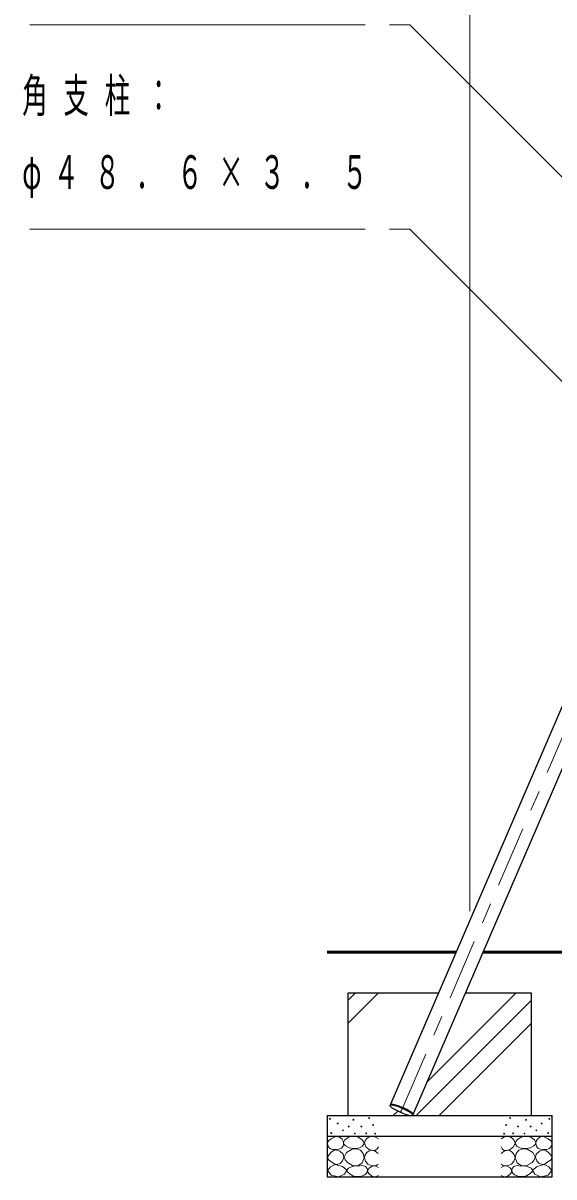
# Model space of a CAD drawing. Units: millimetres on the paper. Extents: x 200 to 813, y 141 to 438.
# Drawn here: x 359.1 to 385.1, y 196.9 to 253.3 of the extents above; entities that cross this region are included whole.
import ezdxf

# ---------------------------------------------------------------- set-up
doc = ezdxf.new("R2010")
doc.units = ezdxf.units.MM
doc.linetypes.add('USER2', pattern=[6, 3, -1, 1, -1])
doc.layers.add('線', color=2, linetype='Continuous', lineweight=25)
doc.layers.add('補助', color=2, linetype='Continuous', lineweight=13)
doc.styles.add('ＭＳ ゴシック', font='')
doc.styles.get('ＭＳ ゴシック').set_extended_font_data('MS Gothic')

msp = doc.modelspace()

# ---------------------------------------------------------------- linework, layer by layer
at = {"layer": '線', "color": 1, "linetype": 'USER2', "lineweight": 13}
for q in [(402.489, 257.814), (377.579, 200.02)]:
    msp.add_line((377.62, 200.116), q, dxfattribs=at)
at = {"layer": '線', "color": 7}
for p, q in [((377.065, 200.356), (400.934, 255.734)), ((378.176, 199.877), (402.045, 255.255)), ((379.436, 205.858), (374.989, 205.858)), ((374.989, 205.858), (374.989, 199.858)), ((383.989, 205.858), (380.754, 205.858)), ((383.989, 199.858), (383.989, 205.858)), ((373.989, 199.858), (384.989, 199.858)), ((373.989, 199.858), (373.989, 196.858)), ((384.989, 196.858), (384.989, 199.858)), ((373.989, 198.858), (384.989, 198.858)), ((373.989, 196.858), (384.989, 196.858))]:
    msp.add_line(p, q, dxfattribs=at)
at = {"layer": '線', "color": 7, "lineweight": 50}
for p, q in [((380.298, 207.858), (373.989, 207.858)), ((424.363, 207.858), (381.616, 207.858))]:
    msp.add_line(p, q, dxfattribs=at)
at = {"layer": '線', "color": 7, "lineweight": 13}
for p, q in [((374.989, 205.487), (375.36, 205.858)), ((374.989, 204.364), (376.483, 205.858)), ((378.887, 201.527), (383.218, 205.858)), ((378.34, 199.858), (383.989, 205.507)), ((379.463, 199.858), (383.989, 204.384)), ((377.218, 199.858), (377.442, 200.082))]:
    msp.add_line(p, q, dxfattribs=at)
at = {"layer": '線', "color": 7}
for points in [[(377.065, 200.356), (377.064, 200.341), (377.073, 200.322), (377.091, 200.3), (377.118, 200.275), (377.154, 200.247), (377.198, 200.217), (377.249, 200.185), (377.306, 200.152), (377.369, 200.119), (377.436, 200.085), (377.506, 200.052), (377.579, 200.02), (377.651, 199.989), (377.724, 199.961), (377.794, 199.935), (377.862, 199.913), (377.925, 199.894), (377.984, 199.878), (378.036, 199.867), (378.081, 199.86), (378.118, 199.858), (378.146, 199.86), (378.166, 199.866), (378.176, 199.877)], [(378.176, 199.877), (378.176, 199.891), (378.168, 199.91), (378.149, 199.932), (378.122, 199.957), (378.086, 199.985), (378.042, 200.015), (377.991, 200.047), (377.934, 200.08), (377.871, 200.114), (377.804, 200.147), (377.734, 200.18), (377.662, 200.213), (377.589, 200.243), (377.517, 200.271), (377.446, 200.297), (377.378, 200.319), (377.315, 200.338), (377.257, 200.354), (377.205, 200.365), (377.16, 200.372), (377.123, 200.374), (377.094, 200.372), (377.075, 200.366), (377.065, 200.356)]]:
    msp.add_lwpolyline(points, dxfattribs=at)
at = {"layer": '線'}
msp.add_lwpolyline([(378.191, 199.913), (378.192, 199.927), (378.183, 199.946), (378.165, 199.968), (378.138, 199.993), (378.102, 200.021), (378.058, 200.051), (378.007, 200.083), (377.95, 200.116), (377.887, 200.15), (377.82, 200.183), (377.75, 200.217), (377.677, 200.249), (377.604, 200.279), (377.532, 200.307), (377.462, 200.333), (377.394, 200.356), (377.331, 200.375), (377.272, 200.39), (377.22, 200.401), (377.175, 200.408), (377.138, 200.41), (377.11, 200.409), (377.09, 200.402), (377.08, 200.392)], dxfattribs=at)
at = {"layer": '補助'}
for p, q in [((380.957, 209.858), (380.957, 280.234)), ((359.443, 253.234), (375.839, 253.234)), ((378.029, 253.234), (377.029, 253.234)), ((391.161, 240.102), (378.029, 253.234)), ((359.443, 243.234), (375.839, 243.234)), ((378.029, 243.234), (377.029, 243.234)), ((391.55, 229.712), (378.029, 243.234))]:
    msp.add_line(p, q, dxfattribs=at)
for points in [[(374.438, 198.846), (374.309, 198.795), (374.185, 198.726), (374.068, 198.645), (373.995, 198.535), (374.015, 198.384), (374.115, 198.257), (374.252, 198.205), (374.407, 198.2), (374.559, 198.212), (374.685, 198.263), (374.76, 198.369), (374.787, 198.497), (374.77, 198.602), (374.711, 198.7), (374.588, 198.797)], [(375.227, 198.848), (375.129, 198.835), (375.016, 198.794), (374.856, 198.678), (374.783, 198.54), (374.801, 198.46), (374.875, 198.372), (375.065, 198.277), (375.265, 198.248), (375.412, 198.244), (375.562, 198.275), (375.714, 198.367), (375.789, 198.491), (375.77, 198.584), (375.675, 198.691), (375.462, 198.815)], [(383.752, 198.848), (383.85, 198.835), (383.963, 198.794), (384.122, 198.678), (384.195, 198.54), (384.178, 198.46), (384.103, 198.372), (383.913, 198.277), (383.714, 198.248), (383.567, 198.244), (383.417, 198.275), (383.265, 198.367), (383.19, 198.491), (383.209, 198.584), (383.303, 198.691), (383.516, 198.815)], [(384.54, 198.846), (384.67, 198.795), (384.794, 198.726), (384.911, 198.645), (384.984, 198.535), (384.964, 198.384), (384.863, 198.257), (384.726, 198.205), (384.572, 198.2), (384.42, 198.212), (384.293, 198.263), (384.218, 198.369), (384.192, 198.497), (384.209, 198.602), (384.268, 198.7), (384.391, 198.797)], [(374.973, 197.561), (375.224, 197.424), (375.492, 197.404), (375.697, 197.553), (375.794, 197.788), (375.749, 198.004), (375.611, 198.167), (375.434, 198.235), (375.21, 198.21), (374.935, 198.049), (374.816, 197.831), (374.869, 197.688)], [(384.006, 197.561), (383.754, 197.424), (383.487, 197.404), (383.281, 197.553), (383.184, 197.788), (383.23, 198.004), (383.368, 198.167), (383.544, 198.235), (383.768, 198.21), (384.043, 198.049), (384.163, 197.831), (384.11, 197.688)], [(374.388, 198.187), (374.281, 198.131), (374.172, 198.047), (374.043, 197.911), (373.995, 197.775), (374.067, 197.678), (374.197, 197.591), (374.33, 197.505), (374.464, 197.464), (374.616, 197.513), (374.742, 197.642), (374.805, 197.807), (374.774, 197.978), (374.611, 198.123)], [(384.591, 198.187), (384.698, 198.131), (384.806, 198.047), (384.935, 197.911), (384.984, 197.775), (384.911, 197.678), (384.781, 197.591), (384.648, 197.505), (384.515, 197.464), (384.362, 197.513), (384.236, 197.642), (384.174, 197.807), (384.204, 197.978), (384.368, 198.123)], [(374.371, 197.468), (374.145, 197.348), (374.009, 197.172), (374.178, 196.946), (374.547, 196.864), (374.834, 196.986), (374.943, 197.194), (374.727, 197.376)], [(375.513, 197.385), (375.363, 197.398), (375.2, 197.369), (375.021, 197.288), (374.935, 197.18), (374.989, 197.086), (375.108, 196.996), (375.237, 196.919), (375.383, 196.872), (375.62, 196.876), (375.827, 196.958), (375.921, 197.054), (375.962, 197.169), (375.941, 197.272), (375.859, 197.364), (375.691, 197.415)], [(383.465, 197.385), (383.616, 197.398), (383.779, 197.369), (383.957, 197.288), (384.044, 197.18), (383.99, 197.086), (383.871, 196.996), (383.741, 196.919), (383.595, 196.872), (383.358, 196.876), (383.152, 196.958), (383.058, 197.054), (383.017, 197.169), (383.038, 197.272), (383.119, 197.364), (383.287, 197.415)], [(384.607, 197.468), (384.834, 197.348), (384.97, 197.172), (384.8, 196.946), (384.432, 196.864), (384.144, 196.986), (384.036, 197.194), (384.252, 197.376)]]:
    msp.add_lwpolyline(points, close=True, dxfattribs=at)
for points in [[(376.489, 198.724), (376.321, 198.821), (376.147, 198.851), (376.035, 198.817), (375.932, 198.743), (375.842, 198.637), (375.805, 198.502), (375.878, 198.327), (376.039, 198.198), (376.205, 198.15), (376.35, 198.173), (376.431, 198.24), (376.489, 198.331)], [(382.489, 198.724), (382.658, 198.821), (382.831, 198.851), (382.944, 198.817), (383.047, 198.743), (383.136, 198.637), (383.174, 198.502), (383.1, 198.327), (382.939, 198.198), (382.773, 198.15), (382.629, 198.173), (382.548, 198.24), (382.489, 198.331)], [(376.483, 198.001), (376.34, 198.111), (376.179, 198.16), (376.045, 198.135), (375.925, 198.058), (375.837, 197.943), (375.805, 197.799), (375.858, 197.626), (375.982, 197.488), (376.135, 197.411), (376.286, 197.393), (376.39, 197.422), (376.483, 197.475)], [(382.496, 198.001), (382.638, 198.111), (382.8, 198.16), (382.934, 198.135), (383.053, 198.058), (383.141, 197.943), (383.174, 197.799), (383.12, 197.626), (382.996, 197.488), (382.843, 197.411), (382.692, 197.393), (382.589, 197.422), (382.496, 197.475)], [(376.489, 197.311), (376.369, 197.377), (376.223, 197.393), (376.049, 197.306), (375.963, 197.171), (375.976, 197.098), (376.033, 197.013), (376.176, 196.903), (376.324, 196.867), (376.41, 196.888), (376.489, 196.93)], [(382.489, 197.311), (382.61, 197.377), (382.755, 197.393), (382.93, 197.306), (383.015, 197.171), (383.003, 197.098), (382.946, 197.013), (382.802, 196.903), (382.654, 196.867), (382.568, 196.888), (382.489, 196.93)]]:
    msp.add_lwpolyline(points, dxfattribs=at)
for centre in [(374.121, 199.701), (374.502, 199.473), (375.04, 199.328), (375.268, 199.657), (375.659, 199.329), (376.038, 199.74), (376.238, 199.399), (382.741, 199.399), (382.941, 199.74), (383.319, 199.329), (383.71, 199.657), (383.938, 199.328), (384.477, 199.473), (384.857, 199.701), (374.185, 199.004), (374.761, 199.137), (375.338, 198.985), (375.892, 198.988), (376.335, 198.977), (382.644, 198.977), (383.087, 198.988), (383.64, 198.985), (384.217, 199.137), (384.794, 199.004)]:
    msp.add_circle(centre, 0.02, dxfattribs=at)

# ---------------------------------------------------------------- texts
at = {"layer": '補助', "char_height": 1.65, "attachment_point": 1, "style": 'ＭＳ ゴシック'}
for s, insert in [('\\T1.63;\\W0.55;角支柱：', (359.068, 250.609)), ('\\T1.63;\\W0.55;φ４８．６×３．５', (359.068, 246.859))]:
    msp.add_mtext(s, dxfattribs=dict(at, insert=insert))

doc.saveas('drawing.dxf')
